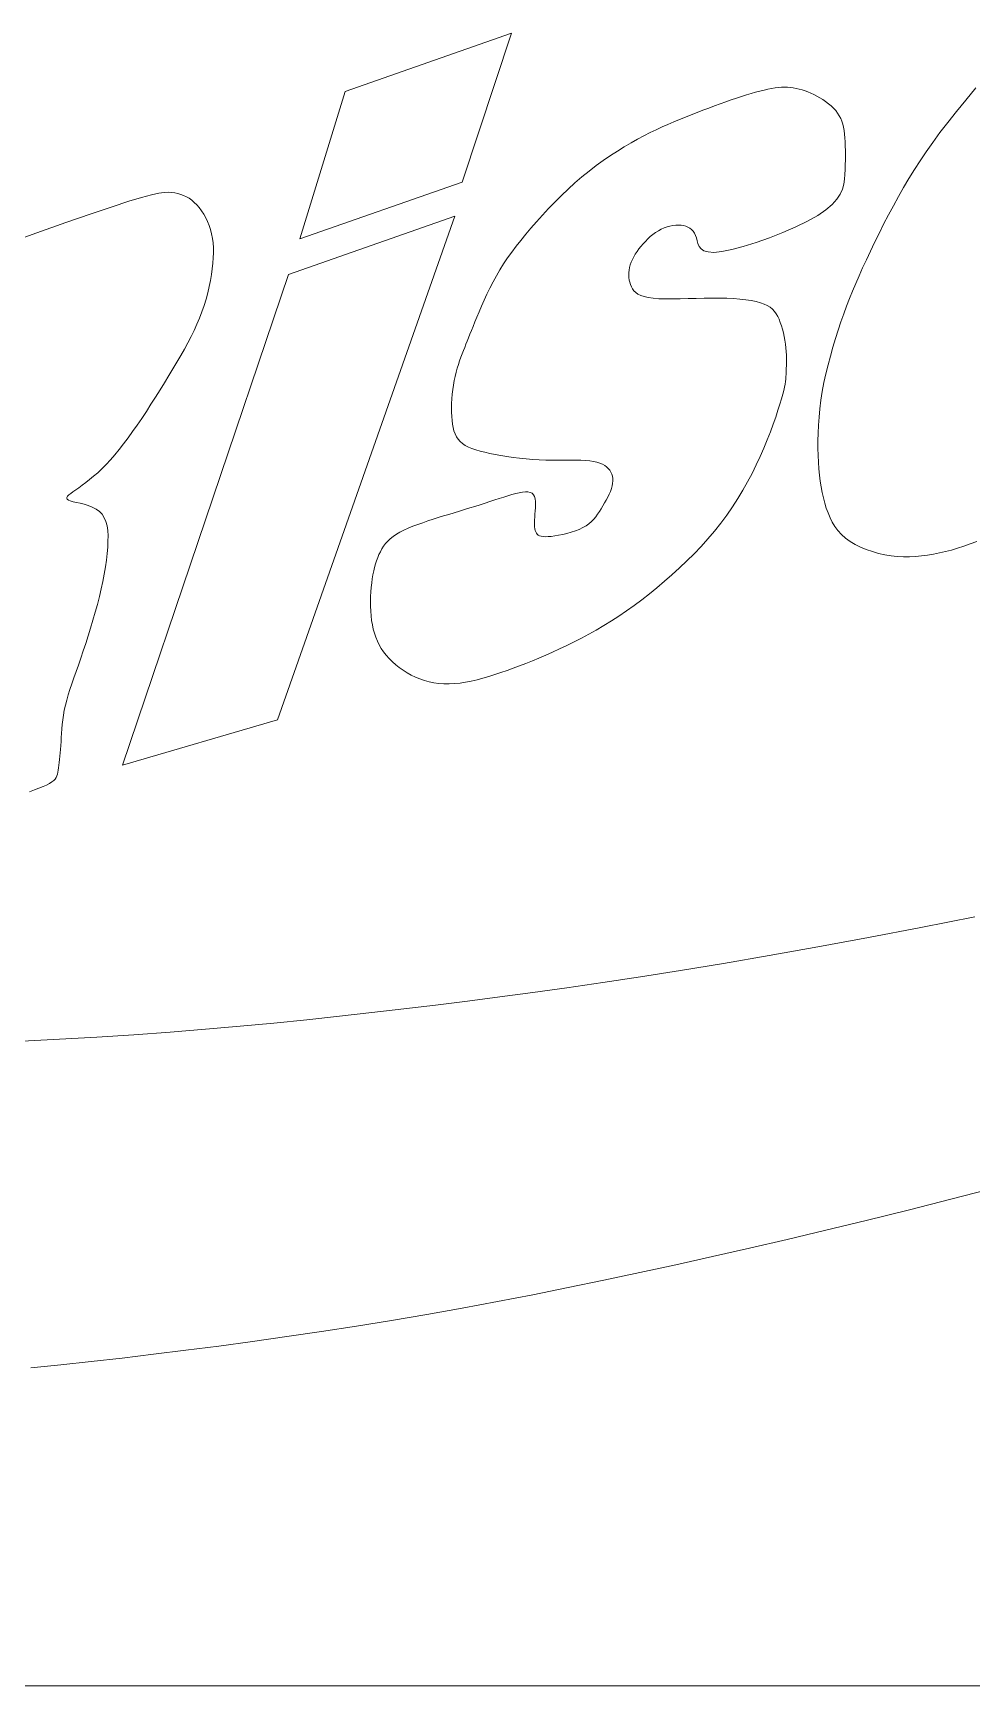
# Model space of a CAD drawing. Header units: millimetres. Extents: x 50 to 1435, y 50 to 1000.
# Drawn here: x 363.3 to 379.51, y 51.12 to 79.64 of the extents above; entities that cross this region are included whole.
import ezdxf
from ezdxf.enums import TextEntityAlignment as Align

# ---------------------------------------------------------------- set-up
doc = ezdxf.new("R2010")
doc.units = ezdxf.units.MM
doc.header["$LTSCALE"] = 5
for name, color, linetype, lineweight in [('圖框層', 7, 'Continuous', 20), ('標題 (ISO)', 7, 'Continuous', 50), ('輪廓線層', 7, 'Continuous', 13)]:
    doc.layers.add(name, color=color, linetype=linetype, lineweight=lineweight)
doc.styles.add('文字型式124', font='')
doc.styles.add('文字型式61', font='')
doc.styles.add('文字型式65', font='')
doc.styles.add('文字型式85', font='')
doc.styles.add('文字型式88', font='')
doc.styles.get('文字型式124').set_extended_font_data('DFKai-SB')
doc.styles.get('文字型式61').set_extended_font_data('DFKai-SB')
doc.styles.get('文字型式65').set_extended_font_data('DFKai-SB')
doc.styles.get('文字型式85').set_extended_font_data('DFKai-SB')
doc.styles.get('文字型式88').set_extended_font_data('DFKai-SB')

# ---------------------------------------------------------------- blocks, each defined once
blk = doc.blocks.new('標題欄框 ISO')
at = {"layer": '圖框層', "color": 7}
blk.add_line((85.948, 15.0347), (362.948, 15.0347), dxfattribs=at)
at = {"layer": '輪廓線層', "color": 116}
for p, q in [((149.686, 20.5378), (150.2595, 20.7397)), ((150.2595, 20.7397), (150.0901, 20.2253)), ((149.5296, 20.0299), (149.686, 20.5378)), ((151.1029, 20.5357), (151.1177, 20.5397)), ((151.1177, 20.5397), (151.1318, 20.5431)), ((151.1318, 20.5431), (151.1451, 20.5461)), ((151.1451, 20.5461), (151.1577, 20.5485)), ((151.1577, 20.5485), (151.1697, 20.5503)), ((151.1697, 20.5503), (151.181, 20.5516)), ((151.181, 20.5516), (151.1919, 20.5525)), ((151.1919, 20.5525), (151.2025, 20.5527)), ((151.2025, 20.5527), (151.2128, 20.5525)), ((151.2128, 20.5525), (151.2229, 20.5517)), ((151.2229, 20.5517), (151.2329, 20.5505)), ((151.2329, 20.5505), (151.2429, 20.5487)), ((151.2429, 20.5487), (151.253, 20.5464)), ((151.253, 20.5464), (151.2632, 20.5436)), ((151.2632, 20.5436), (151.2733, 20.5403)), ((151.2733, 20.5403), (151.2835, 20.5365)), ((151.8285, 20.5086), (151.8635, 20.5502)), ((150.9208, 20.4731), (150.941, 20.4808)), ((150.941, 20.4808), (150.961, 20.4883)), ((150.961, 20.4883), (150.9807, 20.4955)), ((150.9807, 20.4955), (150.9999, 20.5024)), ((150.9999, 20.5024), (151.0187, 20.509)), ((151.0187, 20.509), (151.0368, 20.5152)), ((151.0368, 20.5152), (151.0543, 20.521)), ((151.0543, 20.521), (151.0712, 20.5264)), ((151.0712, 20.5264), (151.0874, 20.5313)), ((151.0874, 20.5313), (151.1029, 20.5357)), ((151.2835, 20.5365), (151.2937, 20.5322)), ((151.2937, 20.5322), (151.3039, 20.5274)), ((151.3039, 20.5274), (151.3142, 20.522)), ((151.3142, 20.522), (151.3245, 20.5162)), ((151.3245, 20.5162), (151.3347, 20.5099)), ((151.3347, 20.5099), (151.3446, 20.5031)), ((151.3446, 20.5031), (151.3542, 20.4959)), ((151.3542, 20.4959), (151.3632, 20.4883)), ((151.3632, 20.4883), (151.3717, 20.4804)), ((151.796, 20.4688), (151.8285, 20.5086)), ((150.7799, 20.4156), (150.8001, 20.4245)), ((150.8001, 20.4245), (150.8201, 20.433)), ((150.8201, 20.433), (150.84, 20.4412)), ((150.84, 20.4412), (150.8601, 20.4493)), ((150.8601, 20.4493), (150.8803, 20.4573)), ((150.8803, 20.4573), (150.9006, 20.4653)), ((150.9006, 20.4653), (150.9208, 20.4731)), ((151.3717, 20.4804), (151.3793, 20.4721)), ((151.3793, 20.4721), (151.386, 20.4635)), ((151.386, 20.4635), (151.3918, 20.4545)), ((151.3918, 20.4545), (151.3965, 20.4453)), ((151.3965, 20.4453), (151.4004, 20.4356)), ((151.4004, 20.4356), (151.4036, 20.4253)), ((151.4036, 20.4253), (151.4061, 20.4145)), ((151.7393, 20.3961), (151.7663, 20.4314)), ((151.7663, 20.4314), (151.796, 20.4688)), ((150.6726, 20.361), (150.6953, 20.3737)), ((150.6953, 20.3737), (150.7173, 20.3854)), ((150.7173, 20.3854), (150.7387, 20.3962)), ((150.7387, 20.3962), (150.7595, 20.4062)), ((150.7595, 20.4062), (150.7799, 20.4156)), ((151.4061, 20.4145), (151.4081, 20.403)), ((151.4081, 20.403), (151.4096, 20.3908)), ((151.4096, 20.3908), (151.4108, 20.3778)), ((151.4108, 20.3778), (151.4117, 20.3639)), ((151.7146, 20.3625), (151.7393, 20.3961)), ((150.5767, 20.3), (150.6012, 20.3168)), ((150.6012, 20.3168), (150.6254, 20.3325)), ((150.6254, 20.3325), (150.6492, 20.3472)), ((150.6492, 20.3472), (150.6726, 20.361)), ((151.4117, 20.3639), (151.4123, 20.3493)), ((151.4123, 20.3493), (151.4127, 20.334)), ((151.4127, 20.334), (151.4128, 20.3181)), ((151.4128, 20.3181), (151.4127, 20.3019)), ((151.6707, 20.2991), (151.6918, 20.3303)), ((151.6918, 20.3303), (151.7146, 20.3625)), ((150.5032, 20.2437), (150.5276, 20.2635)), ((150.5276, 20.2635), (150.5522, 20.2822)), ((150.5522, 20.2822), (150.5767, 20.3)), ((151.4116, 20.2686), (151.4107, 20.2518)), ((151.4123, 20.2853), (151.4116, 20.2686)), ((151.4127, 20.3019), (151.4123, 20.2853)), ((151.632, 20.2378), (151.6509, 20.2684)), ((151.6509, 20.2684), (151.6707, 20.2991)), ((150.0901, 20.2253), (149.5296, 20.0299)), ((150.4322, 20.1791), (150.4554, 20.2013)), ((150.4554, 20.2013), (150.4791, 20.2229)), ((150.4791, 20.2229), (150.5032, 20.2437)), ((151.4024, 20.2012), (151.3949, 20.1839)), ((151.4069, 20.2181), (151.4024, 20.2012)), ((151.4094, 20.235), (151.4069, 20.2181)), ((151.4107, 20.2518), (151.4094, 20.235)), ((151.5959, 20.1756), (151.6138, 20.207)), ((151.6138, 20.207), (151.632, 20.2378)), ((148.8091, 20.1162), (148.8812, 20.1405)), ((148.8812, 20.1405), (148.9384, 20.159)), ((148.9384, 20.159), (148.9829, 20.1724)), ((148.9829, 20.1724), (149.0167, 20.1815)), ((149.0167, 20.1815), (149.0419, 20.187)), ((149.0419, 20.187), (149.0606, 20.1896)), ((149.0606, 20.1896), (149.0747, 20.1902)), ((149.0747, 20.1902), (149.0863, 20.1895)), ((149.0863, 20.1895), (149.0972, 20.188)), ((149.0972, 20.188), (149.1077, 20.1859)), ((149.1077, 20.1859), (149.1179, 20.183)), ((149.1179, 20.183), (149.1278, 20.1793)), ((149.1278, 20.1793), (149.1373, 20.1748)), ((149.1373, 20.1748), (149.1466, 20.1693)), ((149.1466, 20.1693), (149.1557, 20.1629)), ((149.1557, 20.1629), (149.1645, 20.1554)), ((149.1645, 20.1554), (149.1732, 20.1467)), ((149.1732, 20.1467), (149.1816, 20.1371)), ((150.3876, 20.1338), (150.4095, 20.1565)), ((150.4095, 20.1565), (150.4322, 20.1791)), ((151.3674, 20.1483), (151.3456, 20.1297)), ((151.3835, 20.1663), (151.3674, 20.1483)), ((151.3949, 20.1839), (151.3835, 20.1663)), ((151.5613, 20.1118), (151.5784, 20.1438)), ((151.5784, 20.1438), (151.5959, 20.1756)), ((148.621, 20.0503), (148.7214, 20.0857)), ((148.7214, 20.0857), (148.8091, 20.1162)), ((149.1816, 20.1371), (149.1896, 20.1264)), ((149.1896, 20.1264), (149.1972, 20.1149)), ((149.1972, 20.1149), (149.2042, 20.1025)), ((149.2042, 20.1025), (149.2105, 20.0894)), ((149.2105, 20.0894), (149.2161, 20.0757)), ((150.064, 20.1081), (149.4514, 18.3695)), ((149.4905, 19.9062), (150.064, 20.1081)), ((150.327, 20.0666), (150.3463, 20.0886)), ((150.3463, 20.0886), (150.3665, 20.1111)), ((150.3665, 20.1111), (150.3876, 20.1338)), ((151.282, 20.0906), (151.2411, 20.0707)), ((151.3173, 20.1105), (151.282, 20.0906)), ((151.3456, 20.1297), (151.3173, 20.1105)), ((151.5448, 20.0799), (151.5613, 20.1118)), ((148.5125, 20.0114), (148.621, 20.0503)), ((149.2161, 20.0757), (149.2208, 20.0614)), ((149.2208, 20.0614), (149.2245, 20.0465)), ((149.2245, 20.0465), (149.2274, 20.0312)), ((149.2274, 20.0312), (149.2293, 20.0153)), ((150.2918, 20.0243), (150.3089, 20.0452)), ((150.3089, 20.0452), (150.327, 20.0666)), ((150.7305, 20.0291), (150.7222, 20.0208)), ((150.7392, 20.037), (150.7305, 20.0291)), ((150.7482, 20.0443), (150.7392, 20.037)), ((150.7575, 20.0512), (150.7482, 20.0443)), ((150.7671, 20.0573), (150.7575, 20.0512)), ((150.7769, 20.0626), (150.7671, 20.0573)), ((150.7869, 20.0672), (150.7769, 20.0626)), ((150.797, 20.0708), (150.7869, 20.0672)), ((150.807, 20.0737), (150.797, 20.0708)), ((150.817, 20.0756), (150.807, 20.0737)), ((150.8268, 20.0768), (150.817, 20.0756)), ((150.8362, 20.0771), (150.8268, 20.0768)), ((150.8453, 20.0765), (150.8362, 20.0771)), ((150.8538, 20.0752), (150.8453, 20.0765)), ((150.8618, 20.073), (150.8538, 20.0752)), ((150.8691, 20.0699), (150.8618, 20.073)), ((150.8758, 20.066), (150.8691, 20.0699)), ((150.8818, 20.0612), (150.8758, 20.066)), ((150.8871, 20.0555), (150.8818, 20.0612)), ((150.8916, 20.0488), (150.8871, 20.0555)), ((150.8955, 20.0412), (150.8916, 20.0488)), ((150.8985, 20.0325), (150.8955, 20.0412)), ((150.901, 20.023), (150.8985, 20.0325)), ((151.1503, 20.0331), (151.1042, 20.0168)), ((151.1966, 20.0513), (151.1503, 20.0331)), ((151.2411, 20.0707), (151.1966, 20.0513)), ((151.5135, 20.0172), (151.5288, 20.0483)), ((151.5288, 20.0483), (151.5448, 20.0799)), ((149.2293, 20.0153), (149.2304, 19.9988)), ((149.2306, 19.9816), (149.23, 19.9638)), ((149.2304, 19.9988), (149.2306, 19.9816)), ((150.2462, 19.9634), (150.2605, 19.9836)), ((150.2605, 19.9836), (150.2757, 20.0038)), ((150.2757, 20.0038), (150.2918, 20.0243)), ((150.6874, 19.9763), (150.682, 19.9671)), ((150.6933, 19.9854), (150.6874, 19.9763)), ((150.6998, 19.9945), (150.6933, 19.9854)), ((150.7068, 20.0034), (150.6998, 19.9945)), ((150.7143, 20.0122), (150.7068, 20.0034)), ((150.7222, 20.0208), (150.7143, 20.0122)), ((150.9037, 20.0131), (150.901, 20.023)), ((150.9078, 20.0036), (150.9037, 20.0131)), ((150.9143, 19.9952), (150.9078, 20.0036)), ((150.9243, 19.9884), (150.9143, 19.9952)), ((150.9388, 19.9841), (150.9243, 19.9884)), ((150.959, 19.9829), (150.9388, 19.9841)), ((150.9859, 19.9855), (150.959, 19.9829)), ((151.0201, 19.9923), (150.9859, 19.9855)), ((151.0602, 20.0029), (151.0201, 19.9923)), ((151.1042, 20.0168), (151.0602, 20.0029)), ((151.4851, 19.9575), (151.4989, 19.9868)), ((151.4989, 19.9868), (151.5135, 20.0172)), ((149.2266, 19.9261), (149.2237, 19.9062)), ((149.2287, 19.9453), (149.2266, 19.9261)), ((149.23, 19.9638), (149.2287, 19.9453)), ((150.2078, 19.9022), (150.2199, 19.9229)), ((150.2199, 19.9229), (150.2327, 19.9433)), ((150.2327, 19.9433), (150.2462, 19.9634)), ((150.6647, 19.9128), (150.6645, 19.9042)), ((150.6657, 19.9217), (150.6647, 19.9128)), ((150.6675, 19.9306), (150.6657, 19.9217)), ((150.67, 19.9397), (150.6675, 19.9306)), ((150.6733, 19.9488), (150.67, 19.9397)), ((150.6774, 19.958), (150.6733, 19.9488)), ((150.682, 19.9671), (150.6774, 19.958)), ((151.4599, 19.9021), (151.4721, 19.9293)), ((151.4721, 19.9293), (151.4851, 19.9575)), ((148.9171, 18.2133), (149.4905, 19.9062)), ((149.2159, 19.8645), (149.2109, 19.843)), ((149.2202, 19.8856), (149.2159, 19.8645)), ((149.2237, 19.9062), (149.2202, 19.8856)), ((150.175, 19.8386), (150.1853, 19.8598)), ((150.1853, 19.8598), (150.1962, 19.8811)), ((150.1962, 19.8811), (150.2078, 19.9022)), ((150.6645, 19.9042), (150.665, 19.8957)), ((150.665, 19.8957), (150.6662, 19.8874)), ((150.6662, 19.8874), (150.6681, 19.8794)), ((150.6681, 19.8794), (150.6707, 19.8717)), ((150.6707, 19.8717), (150.6739, 19.8643)), ((150.6739, 19.8643), (150.6778, 19.8572)), ((150.6778, 19.8572), (150.6827, 19.8506)), ((151.4375, 19.8493), (151.4484, 19.8755)), ((151.4484, 19.8755), (151.4599, 19.9021)), ((149.1985, 19.7995), (149.1911, 19.7776)), ((149.2051, 19.8213), (149.1985, 19.7995)), ((149.2109, 19.843), (149.2051, 19.8213)), ((150.1481, 19.7778), (150.1564, 19.7973)), ((150.1564, 19.7973), (150.1654, 19.8176)), ((150.1654, 19.8176), (150.175, 19.8386)), ((150.6827, 19.8506), (150.6888, 19.8445)), ((150.6888, 19.8445), (150.6965, 19.839)), ((150.6965, 19.839), (150.7061, 19.8341)), ((150.7061, 19.8341), (150.7178, 19.83)), ((150.7178, 19.83), (150.7321, 19.8267)), ((150.7321, 19.8267), (150.7491, 19.8243)), ((150.7491, 19.8243), (150.7691, 19.8229)), ((150.7691, 19.8229), (150.7917, 19.8223)), ((150.7917, 19.8223), (150.8164, 19.8222)), ((150.8164, 19.8222), (150.8426, 19.8227)), ((150.8426, 19.8227), (150.8698, 19.8233)), ((150.8698, 19.8233), (150.8974, 19.8241)), ((150.8974, 19.8241), (150.925, 19.8247)), ((150.925, 19.8247), (150.952, 19.825)), ((150.952, 19.825), (150.978, 19.8249)), ((150.978, 19.8249), (151.0028, 19.8243)), ((151.0028, 19.8243), (151.0262, 19.8232)), ((151.0262, 19.8232), (151.0481, 19.8215)), ((151.0481, 19.8215), (151.0685, 19.8193)), ((151.0685, 19.8193), (151.0872, 19.8165)), ((151.0872, 19.8165), (151.1041, 19.8131)), ((151.1041, 19.8131), (151.1191, 19.8091)), ((151.1191, 19.8091), (151.1321, 19.8045)), ((151.1321, 19.8045), (151.1432, 19.7992)), ((151.1432, 19.7992), (151.1528, 19.7932)), ((151.4071, 19.7703), (151.4169, 19.797)), ((151.4169, 19.797), (151.427, 19.8232)), ((151.427, 19.8232), (151.4375, 19.8493)), ((149.1829, 19.756), (149.174, 19.7345)), ((149.1911, 19.7776), (149.1829, 19.756)), ((150.1272, 19.7271), (150.1335, 19.7425)), ((150.1335, 19.7425), (150.1404, 19.7595)), ((150.1404, 19.7595), (150.1481, 19.7778)), ((151.1528, 19.7932), (151.1609, 19.7865)), ((151.1609, 19.7865), (151.1679, 19.779)), ((151.1679, 19.779), (151.1739, 19.7708)), ((151.1739, 19.7708), (151.1791, 19.7618)), ((151.1791, 19.7618), (151.1838, 19.7519)), ((151.1838, 19.7519), (151.188, 19.7412)), ((151.188, 19.7412), (151.1919, 19.7298)), ((151.3879, 19.7145), (151.3974, 19.7429)), ((151.3974, 19.7429), (151.4071, 19.7703)), ((149.1537, 19.6919), (149.1425, 19.6705)), ((149.1642, 19.7132), (149.1537, 19.6919)), ((149.174, 19.7345), (149.1642, 19.7132)), ((150.107, 19.6767), (150.1115, 19.6881)), ((150.1115, 19.6881), (150.1163, 19.7001)), ((150.1163, 19.7001), (150.1215, 19.713)), ((150.1215, 19.713), (150.1272, 19.7271)), ((151.1919, 19.7298), (151.1955, 19.7178)), ((151.1955, 19.7178), (151.1986, 19.7053)), ((151.1986, 19.7053), (151.2014, 19.6925)), ((151.2014, 19.6925), (151.2037, 19.6795)), ((151.3695, 19.6554), (151.3786, 19.6853)), ((151.3786, 19.6853), (151.3879, 19.7145)), ((149.1179, 19.6268), (149.1047, 19.6043)), ((149.1305, 19.6488), (149.1179, 19.6268)), ((149.1425, 19.6705), (149.1305, 19.6488)), ((150.0853, 19.6206), (150.0898, 19.6324)), ((150.0898, 19.6324), (150.0941, 19.6437)), ((150.0941, 19.6437), (150.0984, 19.6548)), ((150.0984, 19.6548), (150.1027, 19.6657)), ((150.1027, 19.6657), (150.107, 19.6767)), ((151.2037, 19.6795), (151.2056, 19.6664)), ((151.2056, 19.6664), (151.2071, 19.6534)), ((151.2071, 19.6534), (151.2082, 19.6406)), ((151.2082, 19.6406), (151.2089, 19.628)), ((151.2089, 19.628), (151.2092, 19.6158)), ((151.3528, 19.5945), (151.3609, 19.6251)), ((151.3609, 19.6251), (151.3695, 19.6554)), ((149.0909, 19.5811), (149.0765, 19.5573)), ((149.1047, 19.6043), (149.0909, 19.5811)), ((150.0651, 19.5549), (150.0686, 19.569)), ((150.0686, 19.569), (150.0725, 19.5826)), ((150.0725, 19.5826), (150.0766, 19.5958)), ((150.0766, 19.5958), (150.0809, 19.6084)), ((150.0809, 19.6084), (150.0853, 19.6206)), ((151.2083, 19.5717), (151.2078, 19.5624)), ((151.2088, 19.5819), (151.2083, 19.5717)), ((151.2091, 19.5926), (151.2088, 19.5819)), ((151.2093, 19.6039), (151.2091, 19.5926)), ((151.2092, 19.6158), (151.2093, 19.6039)), ((151.3454, 19.5638), (151.3528, 19.5945)), ((149.0617, 19.5329), (149.0464, 19.5082)), ((149.0765, 19.5573), (149.0617, 19.5329)), ((150.0571, 19.5093), (150.0593, 19.5249)), ((150.0593, 19.5249), (150.062, 19.5402)), ((150.062, 19.5402), (150.0651, 19.5549)), ((151.2024, 19.5178), (151.1998, 19.5063)), ((151.2043, 19.5278), (151.2024, 19.5178)), ((151.2057, 19.5369), (151.2043, 19.5278)), ((151.2066, 19.5453), (151.2057, 19.5369)), ((151.2073, 19.5537), (151.2066, 19.5453)), ((151.2078, 19.5624), (151.2073, 19.5537)), ((151.3331, 19.5027), (151.3388, 19.5331)), ((151.3388, 19.5331), (151.3454, 19.5638)), ((149.0151, 19.4585), (148.9992, 19.4339)), ((149.0308, 19.4833), (149.0151, 19.4585)), ((149.0464, 19.5082), (149.0308, 19.4833)), ((150.0529, 19.4462), (150.0532, 19.4617)), ((150.0532, 19.4617), (150.054, 19.4775)), ((150.054, 19.4775), (150.0553, 19.4934)), ((150.0553, 19.4934), (150.0571, 19.5093)), ((151.1864, 19.4586), (151.1798, 19.4377)), ((151.1919, 19.4771), (151.1864, 19.4586)), ((151.1963, 19.4929), (151.1919, 19.4771)), ((151.1998, 19.5063), (151.1963, 19.4929)), ((151.3246, 19.4433), (151.3284, 19.4727)), ((151.3284, 19.4727), (151.3331, 19.5027)), ((148.9833, 19.4099), (148.9674, 19.3866)), ((148.9992, 19.4339), (148.9833, 19.4099)), ((150.0529, 19.4311), (150.0529, 19.4462)), ((150.0535, 19.4166), (150.0529, 19.4311)), ((150.0545, 19.4029), (150.0535, 19.4166)), ((150.056, 19.39), (150.0545, 19.4029)), ((151.1721, 19.4145), (151.1634, 19.3896)), ((151.1798, 19.4377), (151.1721, 19.4145)), ((151.3196, 19.3862), (151.3217, 19.4144)), ((151.3217, 19.4144), (151.3246, 19.4433)), ((148.9362, 19.3426), (148.9207, 19.3221)), ((148.9517, 19.3641), (148.9362, 19.3426)), ((148.9674, 19.3866), (148.9517, 19.3641)), ((150.0582, 19.378), (150.056, 19.39)), ((150.0612, 19.3667), (150.0582, 19.378)), ((150.065, 19.3563), (150.0612, 19.3667)), ((150.0698, 19.3466), (150.065, 19.3563)), ((150.0756, 19.3379), (150.0698, 19.3466)), ((151.1537, 19.3632), (151.143, 19.3356)), ((151.1634, 19.3896), (151.1537, 19.3632)), ((151.3177, 19.3322), (151.3183, 19.3588)), ((151.3183, 19.3588), (151.3196, 19.3862)), ((148.8903, 19.2842), (148.8753, 19.2669)), ((148.9055, 19.3026), (148.8903, 19.2842)), ((148.9207, 19.3221), (148.9055, 19.3026)), ((150.0826, 19.33), (150.0756, 19.3379)), ((150.0909, 19.3229), (150.0826, 19.33)), ((150.1004, 19.3166), (150.0909, 19.3229)), ((150.1112, 19.3109), (150.1004, 19.3166)), ((150.1234, 19.3058), (150.1112, 19.3109)), ((150.1368, 19.3012), (150.1234, 19.3058)), ((150.1515, 19.2969), (150.1368, 19.3012)), ((150.1676, 19.2929), (150.1515, 19.2969)), ((150.1849, 19.289), (150.1676, 19.2929)), ((150.2036, 19.2852), (150.1849, 19.289)), ((150.2234, 19.2816), (150.2036, 19.2852)), ((151.1313, 19.3071), (151.1187, 19.2782)), ((151.143, 19.3356), (151.1313, 19.3071)), ((151.3177, 19.3065), (151.3177, 19.3322)), ((151.3184, 19.2819), (151.3177, 19.3065)), ((148.8457, 19.2359), (148.8311, 19.2223)), ((148.8604, 19.2508), (148.8457, 19.2359)), ((148.8753, 19.2669), (148.8604, 19.2508)), ((150.2442, 19.2782), (150.2234, 19.2816)), ((150.2657, 19.275), (150.2442, 19.2782)), ((150.2878, 19.2722), (150.2657, 19.275)), ((150.3103, 19.2699), (150.2878, 19.2722)), ((150.333, 19.268), (150.3103, 19.2699)), ((150.3557, 19.2667), (150.333, 19.268)), ((150.3782, 19.2659), (150.3557, 19.2667)), ((150.4003, 19.2657), (150.3782, 19.2659)), ((150.4218, 19.2657), (150.4003, 19.2657)), ((150.4427, 19.2659), (150.4218, 19.2657)), ((150.4626, 19.2661), (150.4427, 19.2659)), ((150.4815, 19.2661), (150.4626, 19.2661)), ((150.4991, 19.2658), (150.4815, 19.2661)), ((150.5152, 19.265), (150.4991, 19.2658)), ((150.5298, 19.2635), (150.5152, 19.265)), ((150.5428, 19.2614), (150.5298, 19.2635)), ((150.5545, 19.2587), (150.5428, 19.2614)), ((150.5647, 19.2553), (150.5545, 19.2587)), ((150.5737, 19.2514), (150.5647, 19.2553)), ((150.5816, 19.247), (150.5737, 19.2514)), ((150.5884, 19.242), (150.5816, 19.247)), ((150.5942, 19.2365), (150.5884, 19.242)), ((150.599, 19.2306), (150.5942, 19.2365)), ((150.603, 19.2242), (150.599, 19.2306)), ((151.1052, 19.2491), (151.0907, 19.2199)), ((151.1187, 19.2782), (151.1052, 19.2491)), ((151.3195, 19.2583), (151.3184, 19.2819)), ((151.3211, 19.2358), (151.3195, 19.2583)), ((151.3233, 19.2141), (151.3211, 19.2358)), ((148.7656, 19.1706), (148.7551, 19.1632)), ((148.7772, 19.1789), (148.7656, 19.1706)), ((148.7897, 19.1882), (148.7772, 19.1789)), ((148.8029, 19.1985), (148.7897, 19.1882)), ((148.8168, 19.2098), (148.8029, 19.1985)), ((148.8311, 19.2223), (148.8168, 19.2098)), ((150.6061, 19.2173), (150.603, 19.2242)), ((150.6047, 19.1673), (150.6074, 19.1766)), ((150.6083, 19.21), (150.6061, 19.2173)), ((150.6074, 19.1766), (150.609, 19.1856)), ((150.6095, 19.2023), (150.6083, 19.21)), ((150.609, 19.1856), (150.6097, 19.1941)), ((150.6097, 19.1941), (150.6095, 19.2023)), ((151.0752, 19.1907), (151.0587, 19.1617)), ((151.0907, 19.2199), (151.0752, 19.1907)), ((151.3259, 19.1934), (151.3233, 19.2141)), ((151.3291, 19.1734), (151.3259, 19.1934)), ((151.3327, 19.1542), (151.3291, 19.1734)), ((148.7246, 19.1371), (148.724, 19.1335)), ((148.724, 19.1335), (148.7258, 19.1304)), ((148.7272, 19.1411), (148.7246, 19.1371)), ((148.7258, 19.1304), (148.7299, 19.1275)), ((148.7317, 19.1456), (148.7272, 19.1411)), ((148.7299, 19.1275), (148.7366, 19.1248)), ((148.738, 19.1508), (148.7317, 19.1456)), ((148.7366, 19.1248), (148.746, 19.1223)), ((148.7458, 19.1566), (148.738, 19.1508)), ((148.7551, 19.1632), (148.7458, 19.1566)), ((148.746, 19.1223), (148.7575, 19.1197)), ((148.7575, 19.1197), (148.7705, 19.1168)), ((148.7705, 19.1168), (148.7845, 19.1132)), ((148.7845, 19.1132), (148.7987, 19.1089)), ((150.1338, 19.1062), (150.1513, 19.1118)), ((150.1513, 19.1118), (150.1685, 19.1174)), ((150.1685, 19.1174), (150.1854, 19.1229)), ((150.1854, 19.1229), (150.2018, 19.1283)), ((150.2018, 19.1283), (150.2177, 19.1335)), ((150.2177, 19.1335), (150.233, 19.1383)), ((150.233, 19.1383), (150.2476, 19.1428)), ((150.2476, 19.1428), (150.2615, 19.1468)), ((150.2615, 19.1468), (150.2745, 19.1504)), ((150.2745, 19.1504), (150.2867, 19.1532)), ((150.2867, 19.1532), (150.2978, 19.1552)), ((150.2978, 19.1552), (150.3079, 19.1562)), ((150.3079, 19.1562), (150.3168, 19.156)), ((150.3168, 19.156), (150.3244, 19.1544)), ((150.3244, 19.1544), (150.3308, 19.1513)), ((150.3308, 19.1513), (150.3357, 19.1465)), ((150.3357, 19.1465), (150.3392, 19.1399)), ((150.3392, 19.1399), (150.3414, 19.1318)), ((150.3414, 19.1318), (150.3425, 19.1224)), ((150.3425, 19.1224), (150.3428, 19.1122)), ((150.3428, 19.1122), (150.3425, 19.1015)), ((150.5754, 19.1079), (150.5813, 19.1178)), ((150.5813, 19.1178), (150.5869, 19.1278)), ((150.5869, 19.1278), (150.5922, 19.1379)), ((150.5922, 19.1379), (150.597, 19.1479)), ((150.597, 19.1479), (150.6012, 19.1577)), ((150.6012, 19.1577), (150.6047, 19.1673)), ((151.0413, 19.1328), (151.0228, 19.1041)), ((151.0587, 19.1617), (151.0413, 19.1328)), ((151.3369, 19.1356), (151.3327, 19.1542)), ((151.3416, 19.1177), (151.3369, 19.1356)), ((151.3468, 19.1002), (151.3416, 19.1177)), ((148.7987, 19.1089), (148.8126, 19.1035)), ((148.8126, 19.1035), (148.8256, 19.0968)), ((148.8256, 19.0968), (148.837, 19.0886)), ((148.837, 19.0886), (148.8464, 19.0787)), ((148.8464, 19.0787), (148.8538, 19.067)), ((148.8538, 19.067), (148.8594, 19.0538)), ((149.9533, 19.0498), (149.971, 19.0558)), ((149.971, 19.0558), (149.989, 19.0617)), ((149.989, 19.0617), (150.0072, 19.0674)), ((150.0072, 19.0674), (150.0254, 19.073)), ((150.0254, 19.073), (150.0436, 19.0786)), ((150.0436, 19.0786), (150.0618, 19.0841)), ((150.0618, 19.0841), (150.08, 19.0896)), ((150.08, 19.0896), (150.0981, 19.0951)), ((150.0981, 19.0951), (150.116, 19.1007)), ((150.116, 19.1007), (150.1338, 19.1062)), ((150.3395, 19.0597), (150.3391, 19.0508)), ((150.3401, 19.0693), (150.3395, 19.0597)), ((150.3409, 19.0797), (150.3401, 19.0693)), ((150.3418, 19.0905), (150.3409, 19.0797)), ((150.3425, 19.1015), (150.3418, 19.0905)), ((150.536, 19.0539), (150.5438, 19.062)), ((150.5438, 19.062), (150.5508, 19.0705)), ((150.5508, 19.0705), (150.5573, 19.0794)), ((150.5573, 19.0794), (150.5634, 19.0886)), ((150.5634, 19.0886), (150.5694, 19.0981)), ((150.5694, 19.0981), (150.5754, 19.1079)), ((151.0032, 19.0759), (150.9825, 19.0481)), ((151.0228, 19.1041), (151.0032, 19.0759)), ((151.3528, 19.0833), (151.3468, 19.1002)), ((151.3596, 19.067), (151.3528, 19.0833)), ((151.3674, 19.0514), (151.3596, 19.067)), ((148.8594, 19.0538), (148.8633, 19.0389)), ((148.8633, 19.0389), (148.8657, 19.0226)), ((148.8657, 19.0226), (148.8668, 19.0048)), ((148.8668, 19.0048), (148.8667, 18.9857)), ((149.8413, 18.9941), (149.8512, 19.002)), ((149.8512, 19.002), (149.8623, 19.0096)), ((149.8623, 19.0096), (149.8749, 19.0169)), ((149.8749, 19.0169), (149.8887, 19.024)), ((149.8887, 19.024), (149.9036, 19.0307)), ((149.9036, 19.0307), (149.9194, 19.0373)), ((149.9194, 19.0373), (149.9361, 19.0436)), ((149.9361, 19.0436), (149.9533, 19.0498)), ((150.3391, 19.0508), (150.3391, 19.0428)), ((150.3391, 19.0428), (150.3395, 19.0354)), ((150.3395, 19.0354), (150.3404, 19.0289)), ((150.3404, 19.0289), (150.3417, 19.023)), ((150.3417, 19.023), (150.3435, 19.0179)), ((150.3435, 19.0179), (150.3458, 19.0135)), ((150.3458, 19.0135), (150.3488, 19.0098)), ((150.3488, 19.0098), (150.3525, 19.0067)), ((150.3525, 19.0067), (150.3571, 19.0044)), ((150.3571, 19.0044), (150.3627, 19.0027)), ((150.3627, 19.0027), (150.3693, 19.0017)), ((150.3693, 19.0017), (150.3771, 19.0014)), ((150.3771, 19.0014), (150.3863, 19.0017)), ((150.3863, 19.0017), (150.397, 19.0026)), ((150.397, 19.0026), (150.4092, 19.0042)), ((150.4092, 19.0042), (150.4225, 19.0064)), ((150.4225, 19.0064), (150.4367, 19.0093)), ((150.4367, 19.0093), (150.4513, 19.0128)), ((150.4513, 19.0128), (150.466, 19.0168)), ((150.466, 19.0168), (150.4803, 19.0215)), ((150.4803, 19.0215), (150.4939, 19.0268)), ((150.4939, 19.0268), (150.5064, 19.0328)), ((150.5064, 19.0328), (150.5175, 19.0393)), ((150.5175, 19.0393), (150.5273, 19.0464)), ((150.5273, 19.0464), (150.536, 19.0539)), ((150.9608, 19.0208), (150.938, 18.9941)), ((150.9825, 19.0481), (150.9608, 19.0208)), ((151.3765, 19.0365), (151.3674, 19.0514)), ((151.387, 19.0224), (151.3765, 19.0365)), ((151.3991, 19.0092), (151.387, 19.0224)), ((151.413, 18.9968), (151.3991, 19.0092)), ((148.8638, 18.9436), (148.8611, 18.9208)), ((148.8657, 18.9652), (148.8638, 18.9436)), ((148.8667, 18.9857), (148.8657, 18.9652)), ((149.8023, 18.9397), (149.8071, 18.9496)), ((149.8071, 18.9496), (149.8124, 18.9592)), ((149.8124, 18.9592), (149.8183, 18.9685)), ((149.8183, 18.9685), (149.825, 18.9774)), ((149.825, 18.9774), (149.8326, 18.9859)), ((149.8326, 18.9859), (149.8413, 18.9941)), ((150.8901, 18.9425), (150.8652, 18.9177)), ((150.9144, 18.968), (150.8901, 18.9425)), ((150.938, 18.9941), (150.9144, 18.968)), ((151.4287, 18.9854), (151.413, 18.9968)), ((151.4462, 18.9749), (151.4287, 18.9854)), ((151.465, 18.9655), (151.4462, 18.9749)), ((151.485, 18.9572), (151.465, 18.9655)), ((151.5058, 18.95), (151.485, 18.9572)), ((151.5271, 18.944), (151.5058, 18.95)), ((151.5487, 18.9391), (151.5271, 18.944)), ((151.7164, 18.9416), (151.6959, 18.9381)), ((151.7371, 18.9457), (151.7164, 18.9416)), ((151.7578, 18.9503), (151.7371, 18.9457)), ((151.7787, 18.9555), (151.7578, 18.9503)), ((151.7999, 18.9616), (151.7787, 18.9555)), ((151.8215, 18.9684), (151.7999, 18.9616)), ((151.8437, 18.9763), (151.8215, 18.9684)), ((151.8665, 18.9852), (151.8437, 18.9763)), ((148.8577, 18.8971), (148.8535, 18.8725)), ((148.8611, 18.9208), (148.8577, 18.8971)), ((149.784, 18.8831), (149.7869, 18.8955)), ((149.7869, 18.8955), (149.7902, 18.9073)), ((149.7902, 18.9073), (149.7939, 18.9185)), ((149.7939, 18.9185), (149.7979, 18.9293)), ((149.7979, 18.9293), (149.8023, 18.9397)), ((150.8398, 18.8935), (150.814, 18.8701)), ((150.8652, 18.9177), (150.8398, 18.8935)), ((151.5704, 18.9356), (151.5487, 18.9391)), ((151.5917, 18.9333), (151.5704, 18.9356)), ((151.6129, 18.9323), (151.5917, 18.9333)), ((151.6338, 18.9323), (151.6129, 18.9323)), ((151.6546, 18.9334), (151.6338, 18.9323)), ((151.6753, 18.9353), (151.6546, 18.9334)), ((151.6959, 18.9381), (151.6753, 18.9353)), ((148.8487, 18.8471), (148.8431, 18.8211)), ((148.8535, 18.8725), (148.8487, 18.8471)), ((149.7743, 18.8108), (149.7756, 18.8266)), ((149.7756, 18.8266), (149.7772, 18.8419)), ((149.7772, 18.8419), (149.7791, 18.8563)), ((149.7791, 18.8563), (149.7814, 18.87)), ((149.7814, 18.87), (149.784, 18.8831)), ((150.7881, 18.8474), (150.762, 18.8254)), ((150.814, 18.8701), (150.7881, 18.8474)), ((148.8369, 18.7946), (148.8301, 18.7677)), ((148.8431, 18.8211), (148.8369, 18.7946)), ((149.7731, 18.778), (149.7735, 18.7945)), ((149.7732, 18.7613), (149.7731, 18.778)), ((149.7735, 18.7945), (149.7743, 18.8108)), ((150.7096, 18.7838), (150.6834, 18.7643)), ((150.7358, 18.8042), (150.7096, 18.7838)), ((150.762, 18.8254), (150.7358, 18.8042)), ((148.8149, 18.7133), (148.8067, 18.6861)), ((148.8228, 18.7405), (148.8149, 18.7133)), ((148.8301, 18.7677), (148.8228, 18.7405)), ((149.7738, 18.7448), (149.7732, 18.7613)), ((149.775, 18.7284), (149.7738, 18.7448)), ((149.7769, 18.7126), (149.775, 18.7284)), ((149.7794, 18.6972), (149.7769, 18.7126)), ((150.631, 18.7276), (150.6048, 18.7105)), ((150.6572, 18.7455), (150.631, 18.7276)), ((150.6834, 18.7643), (150.6572, 18.7455)), ((148.7983, 18.6592), (148.7897, 18.6329)), ((148.8067, 18.6861), (148.7983, 18.6592)), ((149.7826, 18.6825), (149.7794, 18.6972)), ((149.7865, 18.6683), (149.7826, 18.6825)), ((149.7912, 18.6545), (149.7865, 18.6683)), ((150.5269, 18.6646), (150.5012, 18.6509)), ((150.5527, 18.6791), (150.5269, 18.6646)), ((150.5787, 18.6944), (150.5527, 18.6791)), ((150.6048, 18.7105), (150.5787, 18.6944)), ((148.7811, 18.6071), (148.7727, 18.5823)), ((148.7897, 18.6329), (148.7811, 18.6071)), ((149.7967, 18.6413), (149.7912, 18.6545)), ((149.8031, 18.6284), (149.7967, 18.6413)), ((149.8104, 18.616), (149.8031, 18.6284)), ((149.8185, 18.6039), (149.8104, 18.616)), ((149.8276, 18.5921), (149.8185, 18.6039)), ((150.4018, 18.6031), (150.378, 18.5926)), ((150.4261, 18.6141), (150.4018, 18.6031)), ((150.4508, 18.6257), (150.4261, 18.6141)), ((150.4759, 18.638), (150.4508, 18.6257)), ((150.5012, 18.6509), (150.4759, 18.638)), ((148.7644, 18.5584), (148.7565, 18.5358)), ((148.7727, 18.5823), (148.7644, 18.5584)), ((149.8376, 18.5807), (149.8276, 18.5921)), ((149.8485, 18.5698), (149.8376, 18.5807)), ((149.8601, 18.5593), (149.8485, 18.5698)), ((149.8725, 18.5494), (149.8601, 18.5593)), ((149.8855, 18.5402), (149.8725, 18.5494)), ((150.2658, 18.5474), (150.2445, 18.5397)), ((150.2875, 18.5555), (150.2658, 18.5474)), ((150.3095, 18.5641), (150.2875, 18.5555)), ((150.3319, 18.5732), (150.3095, 18.5641)), ((150.3547, 18.5827), (150.3319, 18.5732)), ((150.378, 18.5926), (150.3547, 18.5827)), ((148.742, 18.4938), (148.7355, 18.4742)), ((148.749, 18.5143), (148.742, 18.4938)), ((148.7565, 18.5358), (148.749, 18.5143)), ((149.8992, 18.5316), (149.8855, 18.5402)), ((149.9134, 18.5237), (149.8992, 18.5316)), ((149.9281, 18.5166), (149.9134, 18.5237)), ((149.9434, 18.5103), (149.9281, 18.5166)), ((149.9591, 18.505), (149.9434, 18.5103)), ((149.9753, 18.5006), (149.9591, 18.505)), ((149.992, 18.4971), (149.9753, 18.5006)), ((150.0091, 18.4947), (149.992, 18.4971)), ((150.0268, 18.4934), (150.0091, 18.4947)), ((150.0448, 18.4932), (150.0268, 18.4934)), ((150.0633, 18.4942), (150.0448, 18.4932)), ((150.0823, 18.4962), (150.0633, 18.4942)), ((150.1016, 18.4992), (150.0823, 18.4962)), ((150.1212, 18.5031), (150.1016, 18.4992)), ((150.1411, 18.5078), (150.1212, 18.5031)), ((150.1614, 18.5131), (150.1411, 18.5078)), ((150.1818, 18.5191), (150.1614, 18.5131)), ((150.2025, 18.5256), (150.1818, 18.5191)), ((150.2234, 18.5324), (150.2025, 18.5256)), ((150.2445, 18.5397), (150.2234, 18.5324)), ((148.7243, 18.4372), (148.7197, 18.4196)), ((148.7295, 18.4553), (148.7243, 18.4372)), ((148.7355, 18.4742), (148.7295, 18.4553)), ((148.7127, 18.3857), (148.7104, 18.3693)), ((148.7158, 18.4025), (148.7127, 18.3857)), ((148.7197, 18.4196), (148.7158, 18.4025)), ((148.7062, 18.3227), (148.7053, 18.3081)), ((148.7072, 18.3378), (148.7062, 18.3227)), ((148.7086, 18.3533), (148.7072, 18.3378)), ((148.7104, 18.3693), (148.7086, 18.3533)), ((149.4514, 18.3695), (148.9171, 18.2133)), ((148.7027, 18.2675), (148.7016, 18.2552)), ((148.7037, 18.2805), (148.7027, 18.2675)), ((148.7045, 18.294), (148.7037, 18.2805)), ((148.7053, 18.3081), (148.7045, 18.294)), ((148.6954, 18.2036), (148.6942, 18.1956)), ((148.6966, 18.2125), (148.6954, 18.2036)), ((148.6979, 18.2221), (148.6966, 18.2125)), ((148.6992, 18.2324), (148.6979, 18.2221)), ((148.7004, 18.2435), (148.6992, 18.2324)), ((148.7016, 18.2552), (148.7004, 18.2435)), ((148.6547, 18.1444), (148.6424, 18.1389)), ((148.6651, 18.1498), (148.6547, 18.1444)), ((148.6733, 18.1549), (148.6651, 18.1498)), ((148.6796, 18.1599), (148.6733, 18.1549)), ((148.6844, 18.165), (148.6796, 18.1599)), ((148.6878, 18.1703), (148.6844, 18.165)), ((148.6902, 18.1758), (148.6878, 18.1703)), ((148.6919, 18.1818), (148.6902, 18.1758)), ((148.6932, 18.1884), (148.6919, 18.1818)), ((148.6942, 18.1956), (148.6932, 18.1884)), ((148.6126, 18.1273), (148.5954, 18.1212)), ((148.6283, 18.1332), (148.6126, 18.1273)), ((148.6424, 18.1389), (148.6283, 18.1332))]:
    blk.add_line(p, q, dxfattribs=at)
at = {"layer": '輪廓線層', "color": 1}
for p, q in [((151.6735, 17.6521), (151.8594, 17.6889)), ((151.4922, 17.6175), (151.6735, 17.6521)), ((151.1496, 17.5557), (151.3171, 17.5854)), ((151.3171, 17.5854), (151.4922, 17.6175)), ((150.8436, 17.5043), (150.9914, 17.5287)), ((150.9914, 17.5287), (151.1496, 17.5557)), ((150.4514, 17.4446), (150.5749, 17.4626)), ((150.5749, 17.4626), (150.7052, 17.4824)), ((150.7052, 17.4824), (150.8436, 17.5043)), ((150.1077, 17.3986), (150.2192, 17.4129)), ((150.2192, 17.4129), (150.3332, 17.4281)), ((150.3332, 17.4281), (150.4514, 17.4446)), ((149.5534, 17.3341), (149.666, 17.3461)), ((149.666, 17.3461), (149.7773, 17.3587)), ((149.7773, 17.3587), (149.8877, 17.3716)), ((149.8877, 17.3716), (149.9977, 17.3849)), ((149.9977, 17.3849), (150.1077, 17.3986)), ((148.9559, 17.2825), (149.0813, 17.2915)), ((149.0813, 17.2915), (149.2034, 17.3012)), ((149.2034, 17.3012), (149.3226, 17.3115)), ((149.3226, 17.3115), (149.4391, 17.3225)), ((149.4391, 17.3225), (149.5534, 17.3341)), ((148.57, 17.2603), (148.6992, 17.2668)), ((148.6992, 17.2668), (148.8282, 17.2742)), ((148.8282, 17.2742), (148.9559, 17.2825)), ((151.7815, 16.716), (151.629, 16.6773)), ((151.9426, 16.7577), (151.7815, 16.716)), ((151.629, 16.6773), (151.484, 16.6413)), ((151.3451, 16.6077), (151.2113, 16.576)), ((151.484, 16.6413), (151.3451, 16.6077)), ((151.0812, 16.5458), (150.9537, 16.5169)), ((151.2113, 16.576), (151.0812, 16.5458)), ((150.8276, 16.4888), (150.7028, 16.4616)), ((150.9537, 16.5169), (150.8276, 16.4888)), ((150.5788, 16.4352), (150.4557, 16.4097)), ((150.7028, 16.4616), (150.5788, 16.4352)), ((150.3332, 16.3852), (150.2111, 16.3615)), ((150.4557, 16.4097), (150.3332, 16.3852)), ((149.9675, 16.3172), (149.8457, 16.2965)), ((150.0893, 16.3389), (149.9675, 16.3172)), ((150.2111, 16.3615), (150.0893, 16.3389)), ((149.7243, 16.2769), (149.6035, 16.2582)), ((149.8457, 16.2965), (149.7243, 16.2769)), ((149.2492, 16.2081), (149.1351, 16.1933)), ((149.3655, 16.2238), (149.2492, 16.2081)), ((149.4838, 16.2406), (149.3655, 16.2238)), ((149.6035, 16.2582), (149.4838, 16.2406)), ((148.8088, 16.1543), (148.7039, 16.1429)), ((148.9151, 16.1664), (148.8088, 16.1543)), ((149.0237, 16.1794), (148.9151, 16.1664)), ((149.1351, 16.1933), (149.0237, 16.1794)), ((148.7039, 16.1429), (148.5997, 16.1323))]:
    blk.add_line(p, q, dxfattribs=at)
at = {"layer": '標題 (ISO)', "style": '文字型式65'}
blk.add_attdef('描述', text='', height=4, dxfattribs=at).set_placement((104.9472, 199.2993), align=Align.MIDDLE_LEFT)
at = {"layer": '標題 (ISO)'}
for tag, p, height, style in [('授權者_001', (314.5419, 37.2431), 3.5, '文字型式85'), ('視圖比例_001', (286.4548, 30.171), 3.5, '文字型式85'), ('狀態_001', (264.7973, 30.1299), 3.5, '文字型式85'), ('材料_001', (243.2054, 30.3828), 2.9995, '文字型式61'), ('主題_001', (152.1951, 28.703), 3.3, '文字型式124'), ('建立日期_001', (286.8812, 24.1161), 2.5, '文字型式88'), ('設計師_001', (345.4161, 17.0298), 3.5, '文字型式85'), ('工程師_001', (305.4161, 17.0298), 3.5, '文字型式85'), ('標題_001', (216.1785, 16.9007), 3.5, '文字型式85'), ('零件號碼_001', (256.8942, 17.2504), 2.9995, '文字型式61')]:
    blk.add_attdef(tag, p, '', height=height, dxfattribs=dict(at, style=style))

msp = doc.modelspace()

# ---------------------------------------------------------------- block references
at = {"xscale": 5, "yscale": 5, "zscale": 5}
msp.add_blockref('標題欄框 ISO', (-379.74, -24.055), dxfattribs=at)

doc.saveas('drawing.dxf')
